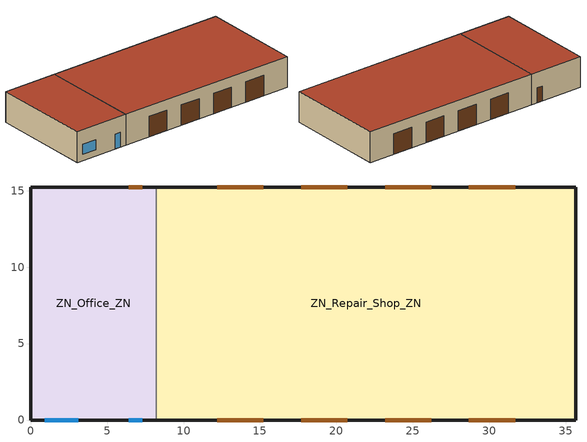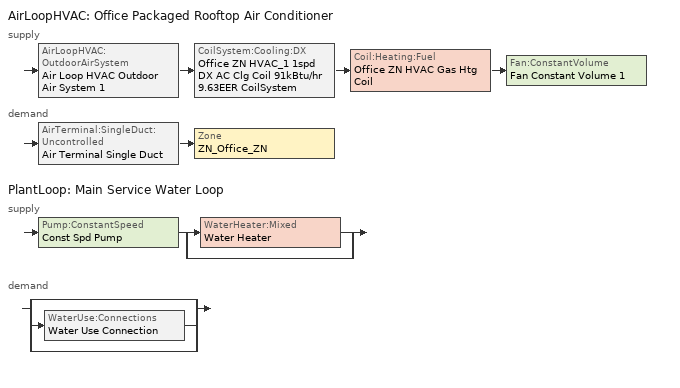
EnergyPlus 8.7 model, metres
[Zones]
ZN_Office_ZN
 floor ground (ext-slab): 8.23,0 0,0 0,15.24 8.23,15.24 z0
 wall outside (Typical Insulated Metal Building Wall R-4.35 adj ext wall insulation adj ext wall insulation): 8.23,15.24 0,15.24 0,0 8.23,0 z0:4.57
 wall to ZN_Repair_Shop_ZN (Typical Interior Wall): 8.23,0 8.23,15.24 z0:4.57
 window (U 1.22 SHGC 0.54 Simple Glazing Window): 6.41,0 7.31,0 z0.01:2.21
 window (Window U-1.027602984 and Window SHGC 0.603973926): 0.93,0 3.13,0 z0.92:2.4
 door (Typical Insulated Metal Door): 7.31,15.24 6.41,15.24 z0.01:2.21
 roof outside (Typical IEAD Roof R-10.0 adj roof insulation adj roof insulation): 0,0 8.23,0 8.23,15.24 0,15.24 z4.57
ZN_Repair_Shop_ZN
 floor ground (ext-slab): 35.66,0 8.23,0 8.23,15.24 35.66,15.24 z0
 wall outside (Typical Insulated Metal Building Wall R-4.35 adj ext wall insulation adj ext wall insulation): 8.23,0 35.66,0 35.66,15.24 8.23,15.24 z0:4.57
 door (Typical Overhead Door): 31.68,15.24 28.67,15.24 / 26.19,15.24 23.18,15.24 / 20.71,15.24 17.7,15.24 / 15.22,15.24 12.21,15.24 / 12.21,0 15.22,0 / 17.7,0 20.71,0 / 23.18,0 26.19,0 / 28.67,0 31.68,0 z0.02:3.03
 roof outside (Typical IEAD Roof R-10.0 adj roof insulation adj roof insulation): 8.23,0 35.66,0 35.66,15.24 8.23,15.24 z4.57
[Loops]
AirLoopHVAC 'Office Packaged Rooftop Air Conditioner'
 supply: AirLoopHVAC:OutdoorAirSystem 'Air Loop HVAC Outdoor Air System 1' > CoilSystem:Cooling:DX 'Office ZN HVAC_1 1spd DX AC Clg Coil 91kBtu/hr 9.63EER CoilSystem' > Coil:Heating:Fuel 'Office ZN HVAC Gas Htg Coil' > Fan:ConstantVolume 'Fan Constant Volume 1'
 demand: AirTerminal:SingleDuct:Uncontrolled 'Air Terminal Single Duct' > Zone 'ZN_Office_ZN'
PlantLoop 'Main Service Water Loop'
 supply: Pump:ConstantSpeed 'Const Spd Pump' > split
  | WaterHeater:Mixed 'Water Heater'
  | bypass
 demand: split
  | bypass
  | WaterUse:Connections 'Water Use Connection'
  | bypass
[Building]
DOE Ref Pre-1980-Service-ASHRAE 169-2006-5A
[Site:Location]
Miami Intl Ap: Latitude {deg}=25.82; Longitude {deg}=-80.3; Time Zone {hr}=-5; Elevation {m}=11
[SizingPeriod:DesignDay] Day of Month=21; Dry-Bulb Temperature Range Modifier Type=DefaultMultipliers; Humidity Condition Type=WetBulb; Barometric Pressure {Pa}=98934; Rain Indicator=No; Snow Indicator=No; Daylight Saving Time Indicator=No
Name | Month | Day Type | Maximum Dry-Bulb Temperature {C} | Daily Dry-Bulb Temperature Range {deltaC} | Wetbulb or DewPoint at Maximum Dry-Bulb {C} | Wind Speed {m/s} | Wind Direction {deg} | Solar Model Indicator | ASHRAE Clear Sky Optical Depth for Beam Irradiance (taub) | ASHRAE Clear Sky Optical Depth for Diffuse Irradiance (taud) | Sky Clearness
Chicago Ohare Intl Ap Ann Clg .4% Condns DB=>MWB | 7 | SummerDesignDay | 33.3 | 10.5 | 23.7 | 5.2 | 230 | ASHRAETau | 0.455 | 2.05
Chicago Ohare Intl Ap Ann Htg 99.6% Condns DB | 1 | WinterDesignDay | -20 | 0 | -20 | 4.9 | 270 | ASHRAEClearSky |  |  | 0
[Material] Thermal Absorptance=0.9
Name | Roughness | Thickness {m} | Conductivity {W/m-K} | Density {kg/m3} | Specific Heat {J/kg-K} | Solar Absorptance | Visible Absorptance
1/2IN Gypsum | Smooth | 0.0127 | 0.16 | 784.9 | 830 | 0.4 | 0.4
6 in. Normalweight Concrete Floor | MediumRough | 0.1524 | 2.31 | 2322 | 832 | 0.7 | 0.7
F08 Metal surface; Metal Roof Surface | Smooth | 0.0008 | 45.28 | 7824 | 500 | 0.7 | 0.7
G01 13mm gypsum board | Smooth | 0.0127 | 0.16 | 800 | 1090 | 0.7 | 0.5
Metal Siding | Smooth | 0.0015 | 44.96 | 7688.86 | 410 | 0.7 | 0.7
Roof Membrane | VeryRough | 0.00950001 | 0.16 | 1121.29 | 1460 | 0.77 | 0.7
Std Wood 6inch | MediumSmooth | 0.15 | 0.12 | 540 | 1210 | 0.7 | 0.7
[Material:NoMass] Roughness=Smooth; Thermal Absorptance=0.9; Solar Absorptance=0.7; Visible Absorptance=0.7
Name | Thermal Resistance {m2-K/W}
Typical Insulation R-3.05 | 0.536594
Typical Insulation R-3.05_R-value 4.135916779 (ft^2*h*R/Btu)_R-value 0.0 (ft^2*h*R/Btu) | 0.728377
Typical Insulation R-8.88_R-value 10.12714325 (ft^2*h*R/Btu)_R-value 0.0 (ft^2*h*R/Btu) | 1.78349
Typical Insulation R-8.93 1 | 1.57183
[WindowMaterial:SimpleGlazingSystem]
Name | U-Factor {W/m2-K} | Solar Heat Gain Coefficient | Visible Transmittance
Simple Glazing Material U-1.027602984 and SHGC 0.603973926 | 5.835 | 0.603974
U 1.22 SHGC 0.54 Simple Glazing | 6.92748 | 0.54 | 0.38
[Construction]
ext-slab: 6 in. Normalweight Concrete Floor
InteriorFurnishings: Std Wood 6inch
Typical IEAD Roof R-10.0 adj roof insulation adj roof insulation: Roof Membrane, Typical Insulation R-8.88_R-value 10.12714325 (ft^2*h*R/Btu)_R-value 0.0 (ft^2*h*R/Btu), Metal Roof Surface
Typical Insulated Metal Building Wall R-4.35 adj ext wall insulation adj ext wall insulation: Metal Siding, Typical Insulation R-3.05_R-value 4.135916779 (ft^2*h*R/Btu)_R-value 0.0 (ft^2*h*R/Btu), 1/2IN Gypsum
Typical Insulated Metal Door: F08 Metal surface, Typical Insulation R-3.05
Typical Interior Wall: G01 13mm gypsum board, G01 13mm gypsum board
Typical Overhead Door: Typical Insulation R-8.93 1
U 1.22 SHGC 0.54 Simple Glazing Window: U 1.22 SHGC 0.54 Simple Glazing
Window U-1.027602984 and Window SHGC 0.603973926: Simple Glazing Material U-1.027602984 and SHGC 0.603973926
[Zone]
ZN_Office_ZN; ZN_Repair_Shop_ZN
[InternalMass] Construction=InteriorFurnishings
Name | Zone | Surface Area {m2}
Service Office Mass | ZN_Office_ZN | 250.838
Service Repair Shop Mass | ZN_Repair_Shop_ZN | 836.127
[ZoneInfiltration:DesignFlowRate] Schedule=Service_INFIL_SCH; Design Flow Rate Calculation Method=Flow/ExteriorArea; Flow per Exterior Surface Area {m3/s-m2}=0.00113386; Constant Term Coefficient=1; Velocity Term Coefficient=0
Name | Zone or ZoneList
ZN_Repair_Shop Infiltration | ZN_Office_ZN
ZN_Office Infiltration | ZN_Repair_Shop_ZN
[ZoneControl:Thermostat]
ZN_Office_ZN Thermostat: Zone or ZoneList=ZN_Office_ZN; Control Type Schedule=ZN_Office_ZN Thermostat Schedule; Control Object Type 1=ThermostatSetpoint:DualSetpoint; Control Name 1=Thermostat Setpoint Dual Setpoint 1
[ThermostatSetpoint:DualSetpoint]
Thermostat Setpoint Dual Setpoint 1: Heating Setpoint Temperature Schedule=Service_BLDG_HT_SCH_OFFICE; Cooling Setpoint Temperature Schedule=Service_BLDG_CL_SCH_OFFICE
[AirTerminal:SingleDuct:Uncontrolled]
Air Terminal Single Duct: Availability Schedule=Always On Discrete; Maximum Air Flow Rate {m3/s}=AutoSize
[Zone equipment]
ZN_Office_ZN: Air Terminal Single Duct
[Sizing:Zone]
ZN_Office_ZN: Zone Cooling Design Supply Air Temperature Input Method=SupplyAirTemperature; Zone Cooling Design Supply Air Temperature {C}=12.8; Zone Cooling Design Supply Air Temperature Difference {deltaC}=11.11; Zone Heating Design Supply Air Temperature Input Method=SupplyAirTemperature; Zone Heating Design Supply Air Temperature {C}=40; Zone Heating Design Supply Air Temperature Difference {deltaC}=11.11; Zone Cooling Design Supply Air Humidity Ratio {kgWater/kgDryAir}=0.0085; Zone Heating Design Supply Air Humidity Ratio {kgWater/kgDryAir}=0.008; Design Specification Outdoor Air Object=Service Ventilation 1 (0.05 ft/min; Cooling Design Air Flow Method=DesignDay; Cooling Design Air Flow Rate {m3/s}=0; Cooling Minimum Air Flow per Zone Floor Area {m3/s-m2}=0.000762; Cooling Minimum Air Flow {m3/s}=0; Cooling Minimum Air Flow Fraction=0; Heating Design Air Flow Method=DesignDay; Heating Design Air Flow Rate {m3/s}=0; Heating Maximum Air Flow per Zone Floor Area {m3/s-m2}=0.002032; Heating Maximum Air Flow {m3/s}=0.141576; Heating Maximum Air Flow Fraction=0.3; Design Specification Zone Air Distribution Object=ZN_Office_ZN Design Spec Zone Air Dist; Account for Dedicated Outdoor Air System=No
[DesignSpecification:ZoneAirDistribution]
ZN_Office_ZN Design Spec Zone Air Dist: Zone Air Distribution Effectiveness in Cooling Mode=1; Zone Air Distribution Effectiveness in Heating Mode=1
[Controller:MechanicalVentilation]
Controller Mechanical Ventilation 1: Availability Schedule=Always On Discrete; Demand Controlled Ventilation=No; System Outdoor Air Method=ZoneSum; Zone Name 1=ZN_Office_ZN; Design Specification Outdoor Air Object Name 1=Service Ventilation 1 (0.05 ft/min; Design Specification Zone Air Distribution Object Name 1=ZN_Office_ZN Design Spec Zone Air Dist
[DesignSpecification:OutdoorAir]
Service Ventilation 1 (0.05 ft/min: Outdoor Air Method=Sum; Outdoor Air Flow per Person {m3/s-person}=0.00943895; Outdoor Air Flow per Zone Floor Area {m3/s-m2}=0.000254; Outdoor Air Flow per Zone {m3/s}=0; Outdoor Air Flow Air Changes per Hour {1/hr}=0
[AirLoopHVAC]
Office Packaged Rooftop Air Conditioner: Design Supply Air Flow Rate {m3/s}=AutoSize
[Sizing:System]
Office Packaged Rooftop Air Conditioner: Type of Load to Size On=Sensible; Design Outdoor Air Flow Rate {m3/s}=Autosize; Central Heating Maximum System Air Flow Ratio=1; Preheat Design Temperature {C}=7; Preheat Design Humidity Ratio {kgWater/kgDryAir}=0.008; Precool Design Temperature {C}=12.8; Precool Design Humidity Ratio {kgWater/kgDryAir}=0.008; Central Cooling Design Supply Air Temperature {C}=12.8; Central Heating Design Supply Air Temperature {C}=40; Type of Zone Sum to Use=Coincident; 100% Outdoor Air in Cooling=No; 100% Outdoor Air in Heating=No; Central Cooling Design Supply Air Humidity Ratio {kgWater/kgDryAir}=0.0085; Central Heating Design Supply Air Humidity Ratio {kgWater/kgDryAir}=0.008; Cooling Supply Air Flow Rate Method=DesignDay; Cooling Supply Air Flow Rate {m3/s}=0; Cooling Supply Air Flow Rate Per Floor Area {m3/s-m2}=0.00996765; Cooling Fraction of Autosized Cooling Supply Air Flow Rate=1; Cooling Supply Air Flow Rate Per Unit Cooling Capacity {m3/s-W}=3.94755e-05; Heating Supply Air Flow Rate Method=DesignDay; Heating Supply Air Flow Rate {m3/s}=0; Heating Supply Air Flow Rate Per Floor Area {m3/s-m2}=0.00996765; Heating Fraction of Autosized Heating Supply Air Flow Rate=1; Heating Fraction of Autosized Cooling Supply Air Flow Rate=1; Heating Supply Air Flow Rate Per Unit Heating Capacity {m3/s-W}=3.15882e-05; System Outdoor Air Method=ZoneSum; Zone Maximum Outdoor Air Fraction=1; Cooling Design Capacity Method=CoolingDesignCapacity; Cooling Design Capacity {W}=Autosize; Cooling Design Capacity Per Floor Area {W/m2}=234.7; Fraction of Autosized Cooling Design Capacity=1; Heating Design Capacity Method=HeatingDesignCapacity; Heating Design Capacity {W}=Autosize; Heating Design Capacity Per Floor Area {W/m2}=157; Fraction of Autosized Heating Design Capacity=1; Central Cooling Capacity Control Method=OnOff
[AvailabilityManager:Scheduled] Schedule=Always On Discrete
Office Packaged Rooftop Air Conditioner Availability Manager; Air Loop HVAC Outdoor Air System 1 Availability Manager
[Controller:OutdoorAir]
Controller Outdoor Air 1: Minimum Outdoor Air Flow Rate {m3/s}=0; Maximum Outdoor Air Flow Rate {m3/s}=Autosize; Economizer Control Type=DifferentialDryBulb; Economizer Control Action Type=ModulateFlow; Economizer Maximum Limit Dry-Bulb Temperature {C}=28; Economizer Maximum Limit Enthalpy {J/kg}=64000; Economizer Minimum Limit Dry-Bulb Temperature {C}=-100; Lockout Type=LockoutWithCompressor; Minimum Limit Type=FixedMinimum; Minimum Outdoor Air Schedule=Always On Discrete; Mechanical Ventilation Controller=Controller Mechanical Ventilation 1; High Humidity Control=No; Control High Indoor Humidity Based on Outdoor Humidity Ratio=Yes; Heat Recovery Bypass Control Type=BypassWhenOAFlowGreaterThanMinimum
[SetpointManager:MixedAir] Control Variable=Temperature
Node 10 OS Default SPM; Node 11 OS Default SPM; Node 12 OS Default SPM
[CoilSystem:Cooling:DX]
Office ZN HVAC_1 1spd DX AC Clg Coil 91kBtu/hr 9.63EER CoilSystem: Availability Schedule=Always On Discrete 1; Cooling Coil=Office ZN HVAC_1 1spd DX AC Clg Coil 91kBtu/hr 9.63EER
[Coil:Cooling:DX:SingleSpeed]
Office ZN HVAC_1 1spd DX AC Clg Coil 91kBtu/hr 9.63EER: Availability Schedule=Always On Discrete 1; Gross Rated Total Cooling Capacity {W}=Autosize; Gross Rated Sensible Heat Ratio=Autosize; Gross Rated Cooling COP {W/W}=3; Rated Air Flow Rate {m3/s}=Autosize; Rated Evaporator Fan Power Per Volume Flow Rate {W/(m3/s)}=773.3; Total Cooling Capacity Function of Temperature Curve=OS:Curve:Biquadratic 1; Total Cooling Capacity Function of Flow Fraction Curve=OS:Curve:Quadratic 1; Energy Input Ratio Function of Temperature Curve=OS:Curve:Biquadratic 2; Energy Input Ratio Function of Flow Fraction Curve=OS:Curve:Quadratic 2; Part Load Fraction Correlation Curve=OS:Curve:Quadratic 3; Nominal Time for Condensate Removal to Begin {s}=0; Ratio of Initial Moisture Evaporation Rate and Steady State Latent Capacity=0; Maximum Cycling Rate {cycles/hr}=0; Latent Capacity Time Constant {s}=0; Condenser Type=AirCooled; Evaporative Condenser Effectiveness=0; Crankcase Heater Capacity {W}=0; Maximum Outdoor Dry-Bulb Temperature for Crankcase Heater Operation {C}=0; Basin Heater Capacity {W/K}=0; Basin Heater Setpoint Temperature {C}=10
[Coil:Heating:Fuel]
Office ZN HVAC Gas Htg Coil: Availability Schedule=Always On Discrete; Fuel Type=NaturalGas; Burner Efficiency=0.78; Nominal Capacity {W}=AutoSize; Parasitic Electric Load {W}=0; Parasitic Fuel Load {W}=0
[Fan:ConstantVolume]
Fan Constant Volume 1: Availability Schedule=Always On Discrete; Fan Total Efficiency=0.54; Pressure Rise {Pa}=622; Maximum Flow Rate {m3/s}=AutoSize; Motor Efficiency=0.84; Motor In Airstream Fraction=1
[SetpointManager:SingleZone:Reheat]
Setpoint Manager Single Zone Reheat 1: Control Variable=Temperature; Minimum Supply Air Temperature {C}=10; Maximum Supply Air Temperature {C}=50; Control Zone=ZN_Office_ZN
[PlantLoop]
Main Service Water Loop: Fluid Type=Water; Plant Equipment Operation Scheme=Main Service Water Loop Operation Schemes; Maximum Loop Temperature {C}=60; Minimum Loop Temperature {C}=10; Maximum Loop Flow Rate {m3/s}=Autosize; Minimum Loop Flow Rate {m3/s}=0; Plant Loop Volume {m3}=Autocalculate; Load Distribution Scheme=Optimal; Plant Loop Demand Calculation Scheme=SingleSetpoint
[Sizing:Plant]
Main Service Water Loop: Loop Type=Heating; Design Loop Exit Temperature {C}=60; Loop Design Temperature Difference {deltaC}=5; Sizing Option=NonCoincident; Zone Timesteps in Averaging Window=1; Coincident Sizing Factor Mode=None
[Pump:ConstantSpeed]
Const Spd Pump: Design Flow Rate {m3/s}=Autosize; Design Pump Head {Pa}=0.001; Design Power Consumption {W}=Autosize; Motor Efficiency=1; Fraction of Motor Inefficiencies to Fluid Stream=0; Pump Control Type=Intermittent
[WaterHeater:Mixed]
Water Heater: Tank Volume {m3}=0.0757082; Setpoint Temperature Schedule=Service Water Loop Temp - 140F; Deadband Temperature Difference {deltaC}=2; Maximum Temperature Limit {C}=82.22; Heater Control Type=Cycle; Heater Maximum Capacity {W}=6154.75; Heater Ignition Minimum Flow Rate {m3/s}=0; Heater Ignition Delay {s}=0; Heater Fuel Type=Electricity; Heater Thermal Efficiency=1; Off Cycle Parasitic Fuel Consumption Rate {W}=481; Off Cycle Parasitic Fuel Type=Electricity; Off Cycle Parasitic Heat Fraction to Tank=0.8; On Cycle Parasitic Fuel Consumption Rate {W}=481; On Cycle Parasitic Fuel Type=Electricity; On Cycle Parasitic Heat Fraction to Tank=0; Ambient Temperature Indicator=Schedule; Ambient Temperature Schedule=Water Heater Ambient Temperature; Off Cycle Loss Coefficient to Ambient Temperature {W/K}=1.42761; Off Cycle Loss Fraction to Zone=1; On Cycle Loss Coefficient to Ambient Temperature {W/K}=1.42761; On Cycle Loss Fraction to Zone=1; Use Side Effectiveness=1; Source Side Effectiveness=1; Use Side Design Flow Rate {m3/s}=Autosize; Source Side Design Flow Rate {m3/s}=Autosize; Indirect Water Heating Recovery Time {hr}=1.5; Source Side Flow Control Mode=IndirectHeatPrimarySetpoint
[SetpointManager:Scheduled]
Scheduled HW Temp: Control Variable=Temperature; Schedule=Service Water Loop Temp - 140F
[WaterUse:Connections]
Water Use Connection: Water Use Equipment Name 1=Water Fixture
[WaterUse:Equipment]
Water Fixture: Peak Flow Rate {m3/s}=8e-06; Flow Rate Fraction Schedule=Service_OFFICE_SHW_SCH; Target Temperature Schedule=Mixed Water At Faucet Temp - 120F; Zone=ZN_Office_ZN; Sensible Fraction Schedule=Fraction Sensible - 0.2; Latent Fraction Schedule=Fraction Latent - 0.05
[PlantEquipmentOperationSchemes]
Main Service Water Loop Operation Schemes: Control Scheme Object Type 1=PlantEquipmentOperation:HeatingLoad; Control Scheme Name 1=Main Service Water Loop Heating Operation Scheme; Control Scheme Schedule Name 1=Always On Discrete
[PlantEquipmentOperation:HeatingLoad]
Main Service Water Loop Heating Operation Scheme: Load Range Lower Limit 1 {W}=0; Load Range Upper Limit 1 {W}=1000000000; Range Equipment List Name 1=Main Service Water Loop Heating Equipment List
[PlantEquipmentList]
Main Service Water Loop Heating Equipment List: WaterHeater:Mixed, Water Heater
[Exterior:Lights]
NonDimming Exterior Lights Def: Schedule=Service Exterior_Lgt_ALWAYS_ON; Design Level {W}=2766; Control Option=AstronomicalClock
[Schedule:Compact]
ZN_Office_ZN Thermostat Schedule: Through: 12/31, For: AllDays, Until: 24:00, 4
[Schedule:Day:Interval]
Schedule Day 57; Schedule Day 60: No, 24:00, 15.5556
Schedule Day 54: No, 05:00, 15.5556, 06:00, 17.7778, 07:00, 19.4444, 22:00, 21.1111, 24:00, 15.5556
Schedule Day 58: No, 05:00, 15.5556, 06:00, 17.7778, 07:00, 19.4444, 17:00, 21.1111, 24:00, 15.5556
Schedule Day 61: No, 24:00, 21.1111
Schedule Day 52; Schedule Day 56: No, 24:00, 26.6667
Schedule Day 49: No, 04:00, 26.6667, 05:00, 25.5556, 06:00, 25, 22:00, 23.8889, 24:00, 26.6667
Schedule Day 53: No, 05:00, 26.6667, 06:00, 25.5556, 07:00, 25, 17:00, 23.8889, 24:00, 26.6667
Schedule Day 55: No, 24:00, 23.8889
Schedule Day 17; Schedule Day 23: No, 06:00, 1, 22:00, 0.25, 24:00, 1
Schedule Day 20; Schedule Day 40; Schedule Day 44; Schedule Day 45: No, 24:00, 1
Schedule Day 21; Schedule Day 24: No, 06:00, 1, 18:00, 0.25, 24:00, 1
Schedule Day 22: No, 24:00, 48.889
Schedule Day 25: No, 24:00, 0.2
Schedule Day 26: No, 24:00, 0.05
Schedule Day 43: No, 24:00, 60
Schedule Day 46: No, 05:00, 0.05, 06:00, 0.08, 07:00, 0.07, 08:00, 0.19, 09:00, 0.35, 10:00, 0.38, 11:00, 0.39, 12:00, 0.47, 13:00, 0.57, 14:00, 0.54, 15:00, 0.34, 16:00, 0.33, 17:00, 0.44, 18:00, 0.26, 19:00, 0.21, 20:00, 0.15, 21:00, 0.301549, 22:00, 0.08, 24:00, 0.05
Schedule Day 47; Schedule Day 51: No, 05:00, 0.04, 06:00, 0.07, 11:00, 0.04, 13:00, 0.06, 14:00, 0.09, 15:00, 0.06, 21:00, 0.04, 22:00, 0.07, 24:00, 0.04
Schedule Day 48: No, 05:00, 0.05, 06:00, 0.08, 07:00, 0.07, 08:00, 0.11, 09:00, 0.15, 10:00, 0.21, 11:00, 0.19, 12:00, 0.23, 13:00, 0.2, 14:00, 0.19, 15:00, 0.15, 16:00, 0.12, 17:00, 0.14, 21:00, 0.07, 22:00, 0.09, 24:00, 0.05
Schedule Day 50: No, 05:00, 0.05, 06:00, 0.08, 07:00, 0.07, 08:00, 0.19, 09:00, 0.35, 10:00, 0.38, 11:00, 0.39, 12:00, 0.47, 13:00, 0.57, 14:00, 0.54, 15:00, 0.34, 16:00, 0.33, 17:00, 0.44, 18:00, 0.26, 19:00, 0.21, 20:00, 0.15, 21:00, 0.17, 22:00, 0.08, 24:00, 0.05
Water Heater Ambient Temperature Default: No, 24:00, 22
[Schedule:Week:Daily]
Schedule:Week:Daily {a95e3ac0-dd81-4afa-abdc-cd76f25cf21f}: Schedule Day 57, Schedule Day 54, Schedule Day 54, Schedule Day 54, Schedule Day 54, Schedule Day 54, Schedule Day 58, Schedule Day 54, Schedule Day 60, Schedule Day 61, Schedule Day 54, Schedule Day 54
Schedule:Week:Daily {d068642f-c7c6-4349-bd01-91f689f762f1}: Schedule Day 52, Schedule Day 49, Schedule Day 49, Schedule Day 49, Schedule Day 49, Schedule Day 49, Schedule Day 53, Schedule Day 49, Schedule Day 55, Schedule Day 56, Schedule Day 49, Schedule Day 49
Schedule:Week:Daily {f0bc490a-2800-402d-9e40-b6819d661840}: Schedule Day 26, Schedule Day 26, Schedule Day 26, Schedule Day 26, Schedule Day 26, Schedule Day 26, Schedule Day 26, Schedule Day 26, Schedule Day 26, Schedule Day 26, Schedule Day 26, Schedule Day 26
Schedule:Week:Daily {79455842-e03b-4dfc-ab54-3bf72c62024e}: Schedule Day 25, Schedule Day 25, Schedule Day 25, Schedule Day 25, Schedule Day 25, Schedule Day 25, Schedule Day 25, Schedule Day 25, Schedule Day 25, Schedule Day 25, Schedule Day 25, Schedule Day 25
Schedule:Week:Daily {cdf821d7-e71e-4d36-b4f6-e537bbf6ca18}: Schedule Day 22, Schedule Day 22, Schedule Day 22, Schedule Day 22, Schedule Day 22, Schedule Day 22, Schedule Day 22, Schedule Day 22, Schedule Day 22, Schedule Day 22, Schedule Day 22, Schedule Day 22
Schedule:Week:Daily {bbdab531-cf40-4bc9-9b7e-091016775784}: Schedule Day 40, Schedule Day 40, Schedule Day 40, Schedule Day 40, Schedule Day 40, Schedule Day 40, Schedule Day 40, Schedule Day 40, Schedule Day 44, Schedule Day 45, Schedule Day 40, Schedule Day 40
Schedule:Week:Daily {07b93327-55f1-42e6-8e6c-c40f97c1e305}: Schedule Day 43, Schedule Day 43, Schedule Day 43, Schedule Day 43, Schedule Day 43, Schedule Day 43, Schedule Day 43, Schedule Day 43, Schedule Day 43, Schedule Day 43, Schedule Day 43, Schedule Day 43
Schedule:Week:Daily {caa72319-ebde-4a70-ae39-48e9905b556a}: Schedule Day 20, Schedule Day 17, Schedule Day 17, Schedule Day 17, Schedule Day 17, Schedule Day 17, Schedule Day 21, Schedule Day 17, Schedule Day 23, Schedule Day 24, Schedule Day 17, Schedule Day 17
Schedule:Week:Daily {3915d249-1ce4-47f3-88f1-a3d5da24f151}: Schedule Day 47, Schedule Day 46, Schedule Day 46, Schedule Day 46, Schedule Day 46, Schedule Day 46, Schedule Day 48, Schedule Day 46, Schedule Day 50, Schedule Day 51, Schedule Day 46, Schedule Day 46
Schedule:Week:Daily {75459516-0c3e-4297-be54-cb5ef9fefe16}: Water Heater Ambient Temperature Default, Water Heater Ambient Temperature Default, Water Heater Ambient Temperature Default, Water Heater Ambient Temperature Default, Water Heater Ambient Temperature Default, Water Heater Ambient Temperature Default, Water Heater Ambient Temperature Default, Water Heater Ambient Temperature Default, Water Heater Ambient Temperature Default, Water Heater Ambient Temperature Default, Water Heater Ambient Temperature Default, Water Heater Ambient Temperature Default
[Schedule:Year]
Service_BLDG_HT_SCH_OFFICE: Schedule:Week:Daily {a95e3ac0-dd81-4afa-abdc-cd76f25cf21f}, 1, 1, 12, 31
Service_BLDG_CL_SCH_OFFICE: Schedule:Week:Daily {d068642f-c7c6-4349-bd01-91f689f762f1}, 1, 1, 12, 31
Fraction Latent - 0.05: Schedule:Week:Daily {f0bc490a-2800-402d-9e40-b6819d661840}, 1, 1, 12, 31
Fraction Sensible - 0.2: Schedule:Week:Daily {79455842-e03b-4dfc-ab54-3bf72c62024e}, 1, 1, 12, 31
Mixed Water At Faucet Temp - 120F: Schedule:Week:Daily {cdf821d7-e71e-4d36-b4f6-e537bbf6ca18}, 1, 1, 12, 31
Service Exterior_Lgt_ALWAYS_ON: Schedule:Week:Daily {bbdab531-cf40-4bc9-9b7e-091016775784}, 1, 1, 12, 31
Service Water Loop Temp - 140F: Schedule:Week:Daily {07b93327-55f1-42e6-8e6c-c40f97c1e305}, 1, 1, 12, 31
Service_INFIL_SCH: Schedule:Week:Daily {caa72319-ebde-4a70-ae39-48e9905b556a}, 1, 1, 12, 31
Service_OFFICE_SHW_SCH: Schedule:Week:Daily {3915d249-1ce4-47f3-88f1-a3d5da24f151}, 1, 1, 12, 31
Water Heater Ambient Temperature: Schedule:Week:Daily {75459516-0c3e-4297-be54-cb5ef9fefe16}, 1, 1, 12, 31
[Schedule:Constant] Hourly Value=1
Always On Discrete; Always On Discrete 1
[Curve:Biquadratic] Minimum Value of x {BasedOnField A2}=-100; Maximum Value of x {BasedOnField A2}=100; Minimum Value of y {BasedOnField A3}=-100; Maximum Value of y {BasedOnField A3}=100
Name | Coefficient1 Constant | Coefficient2 x | Coefficient3 x**2 | Coefficient4 y | Coefficient5 y**2 | Coefficient6 x*y
OS:Curve:Biquadratic 1 | 0.971212 | -0.0152755 | 0.00144345 | -0.00039321 | -6.8364e-06 | -0.000290596
OS:Curve:Biquadratic 2 | 0.286871 | 0.0239022 | -0.000810648 | 0.0134585 | 0.000338936 | -0.000487004
[Curve:Cubic] Coefficient1 Constant=1; Coefficient2 x=0; Coefficient3 x**2=0; Coefficient4 x**3=0; Minimum Value of x {BasedOnField A2}=-100; Maximum Value of x {BasedOnField A2}=100
OS:Curve:Quadratic 1; OS:Curve:Quadratic 2
[Curve:Quadratic]
OS:Curve:Quadratic 3: Coefficient1 Constant=0.909496; Coefficient2 x=0.0986477; Coefficient3 x**2=-0.00819488; Minimum Value of x {BasedOnField A2}=0; Maximum Value of x {BasedOnField A2}=1
